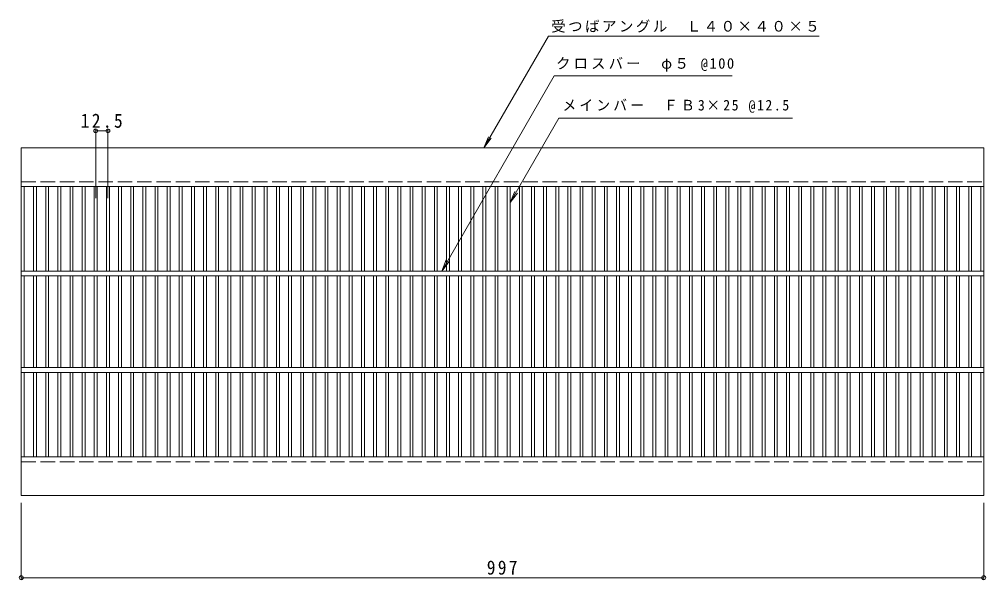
# Model space of a CAD drawing. Units: millimetres, scale not verified. Extents: x -748 to 910, y -687 to 585.
# Drawn here: x -748 to 253, y 5 to 585 of the extents above; entities that cross this region are included whole.
import ezdxf

# ---------------------------------------------------------------- set-up
doc = ezdxf.new("R2010")
doc.units = ezdxf.units.MM
doc.header["$LTSCALE"] = 5
doc.header["$PDMODE"] = 32
doc.header["$PDSIZE"] = 4
doc.linetypes.add('DASHED3', pattern=[4, 3, -1])
for name, color, linetype, lineweight in [('A-1_ピット', 2, 'Continuous', 9), ('A-2_蓋', 3, 'Continuous', 9), ('A-4_寸法', 7, 'Continuous', 9), ('A-5_仕様文', 7, 'Continuous', 9)]:
    doc.layers.add(name, color=color, linetype=linetype, lineweight=lineweight)
doc.styles.add('ＭＳ ゴシック', font='')
doc.styles.get('ＭＳ ゴシック').set_extended_font_data('MS Gothic')

msp = doc.modelspace()

# ---------------------------------------------------------------- linework, layer by layer
at = {"layer": 'A-1_ピット'}
for p, q in [((-745.649, 412.068), (-745.649, 452.067)), ((-745.649, 452.067), (251.351, 452.067)), ((251.351, 452.067), (251.351, 412.068)), ((-745.649, 412.068), (251.351, 412.068)), ((251.351, 132.067), (251.351, 92.068)), ((-745.649, 92.068), (251.351, 92.068))]:
    msp.add_line(p, q, dxfattribs=at)
at = {"layer": 'A-1_ピット', "linetype": 'DASHED3'}
for p, q in [((-745.649, 417.068), (251.351, 417.068)), ((-745.649, 127.067), (251.351, 127.067))]:
    msp.add_line(p, q, dxfattribs=at)
at = {"layer": 'A-1_ピット'}
msp.add_lwpolyline([(-745.649, 92.068), (-745.649, 132.067), (251.351, 132.067)], dxfattribs=at)
at = {"layer": 'A-2_蓋'}
for p, q in [((-745.649, 412.068), (-745.649, 319.568)), ((-742.649, 324.567), (-742.649, 412.068)), ((-732.889, 412.068), (-732.889, 324.567)), ((-729.889, 412.068), (-729.889, 324.567)), ((-720.309, 412.068), (-720.309, 324.567)), ((-717.309, 412.068), (-717.309, 324.567)), ((-707.729, 412.068), (-707.729, 324.567)), ((-704.729, 412.068), (-704.729, 324.567)), ((-695.149, 412.068), (-695.149, 324.567)), ((-692.149, 412.068), (-692.149, 324.567)), ((-682.569, 412.068), (-682.569, 324.567)), ((-679.569, 412.068), (-679.569, 324.567)), ((-669.989, 412.068), (-669.989, 324.567)), ((-666.989, 412.068), (-666.989, 324.567)), ((-657.409, 412.068), (-657.409, 324.567)), ((-654.409, 412.068), (-654.409, 324.567)), ((-644.829, 412.068), (-644.829, 324.567)), ((-641.829, 412.068), (-641.829, 324.567)), ((-632.249, 412.068), (-632.249, 324.567)), ((-629.249, 412.068), (-629.249, 324.567)), ((-619.669, 412.068), (-619.669, 324.567)), ((-616.669, 412.068), (-616.669, 324.567)), ((-607.089, 412.068), (-607.089, 324.567)), ((-604.089, 412.068), (-604.089, 324.567)), ((-594.509, 412.068), (-594.509, 324.567)), ((-591.509, 412.068), (-591.509, 324.567)), ((-581.929, 412.068), (-581.929, 324.567)), ((-578.929, 412.068), (-578.929, 324.567)), ((-569.349, 412.068), (-569.349, 324.567)), ((-566.349, 412.068), (-566.349, 324.567)), ((-556.769, 412.068), (-556.769, 324.567)), ((-553.769, 412.068), (-553.769, 324.567)), ((-544.189, 412.068), (-544.189, 324.567)), ((-541.189, 412.068), (-541.189, 324.567)), ((-531.609, 412.068), (-531.609, 324.567)), ((-528.609, 412.068), (-528.609, 324.567)), ((-519.029, 412.068), (-519.029, 324.567)), ((-516.029, 412.068), (-516.029, 324.567)), ((-506.449, 412.068), (-506.449, 324.567)), ((-503.449, 412.068), (-503.449, 324.567)), ((-493.869, 412.068), (-493.869, 324.567)), ((-490.869, 412.068), (-490.869, 324.567)), ((-481.289, 412.068), (-481.289, 324.567)), ((-478.289, 412.068), (-478.289, 324.567)), ((-468.709, 412.068), (-468.709, 324.567)), ((-465.709, 412.068), (-465.709, 324.567)), ((-456.129, 412.068), (-456.129, 324.567)), ((-453.129, 412.068), (-453.129, 324.567)), ((-443.549, 412.068), (-443.549, 324.567)), ((-440.549, 412.068), (-440.549, 324.567)), ((-430.969, 412.068), (-430.969, 324.567)), ((-427.969, 412.068), (-427.969, 324.567)), ((-418.389, 412.068), (-418.389, 324.567)), ((-415.389, 412.068), (-415.389, 324.567)), ((-405.809, 412.068), (-405.809, 324.567)), ((-402.809, 412.068), (-402.809, 324.567)), ((-393.229, 412.068), (-393.229, 324.567)), ((-390.228, 412.068), (-390.228, 324.567)), ((-380.649, 412.068), (-380.649, 324.567)), ((-377.648, 412.068), (-377.648, 324.567)), ((-368.069, 412.068), (-368.069, 324.567)), ((-365.068, 412.068), (-365.068, 324.567)), ((-355.489, 412.068), (-355.489, 324.567)), ((-352.489, 412.068), (-352.489, 324.567)), ((-342.909, 412.068), (-342.909, 324.567)), ((-339.909, 412.068), (-339.909, 324.567)), ((-330.329, 412.068), (-330.329, 324.567)), ((-327.329, 412.068), (-327.329, 324.567)), ((-317.749, 412.068), (-317.749, 324.567)), ((-314.749, 412.068), (-314.749, 324.567)), ((-305.169, 412.068), (-305.169, 324.567)), ((-302.169, 412.068), (-302.169, 324.567)), ((-292.589, 412.068), (-292.589, 324.567)), ((-289.589, 412.068), (-289.589, 324.567)), ((-280.008, 412.068), (-280.008, 324.567)), ((-277.009, 412.068), (-277.009, 324.567)), ((-267.428, 412.068), (-267.428, 324.567)), ((-264.428, 412.068), (-264.428, 324.567)), ((-254.849, 412.068), (-254.849, 324.567)), ((-251.848, 412.068), (-251.848, 324.567)), ((-242.269, 412.068), (-242.269, 324.567)), ((-239.268, 412.068), (-239.268, 324.567)), ((-229.689, 412.068), (-229.689, 324.567)), ((-226.689, 412.068), (-226.689, 324.567)), ((-217.109, 412.068), (-217.109, 324.567)), ((-214.108, 412.068), (-214.108, 324.567)), ((-204.529, 412.068), (-204.529, 324.567)), ((-201.529, 412.068), (-201.529, 324.567)), ((-191.949, 412.068), (-191.949, 324.567)), ((-188.949, 412.068), (-188.949, 324.567)), ((-179.369, 412.068), (-179.369, 324.567)), ((-176.368, 412.068), (-176.368, 324.567)), ((-166.788, 412.068), (-166.788, 324.567)), ((-163.788, 412.068), (-163.788, 324.567)), ((-154.208, 412.068), (-154.208, 324.567)), ((-151.208, 412.068), (-151.208, 324.567)), ((-141.628, 412.068), (-141.628, 324.567)), ((-138.628, 412.068), (-138.628, 324.567)), ((-129.048, 412.068), (-129.048, 324.567)), ((-126.048, 412.068), (-126.048, 324.567)), ((-116.468, 412.068), (-116.468, 324.567)), ((-113.468, 412.068), (-113.468, 324.567)), ((-103.888, 412.068), (-103.888, 324.567)), ((-100.888, 412.068), (-100.888, 324.567)), ((-91.308, 412.068), (-91.308, 324.567)), ((-88.309, 412.068), (-88.309, 324.567)), ((-78.728, 412.068), (-78.728, 324.567)), ((-75.729, 412.068), (-75.729, 324.567)), ((-66.148, 412.068), (-66.148, 324.567)), ((-63.148, 412.068), (-63.148, 324.567)), ((-53.568, 412.068), (-53.568, 324.567)), ((-50.568, 412.068), (-50.568, 324.567)), ((-40.988, 412.068), (-40.988, 324.567)), ((-37.988, 412.068), (-37.988, 324.567)), ((-28.408, 412.068), (-28.408, 324.567)), ((-25.408, 412.068), (-25.408, 324.567)), ((-15.828, 412.068), (-15.828, 324.567)), ((-12.828, 412.068), (-12.828, 324.567)), ((-3.249, 412.068), (-3.249, 324.567)), ((-0.248, 412.068), (-0.248, 324.567)), ((9.332, 412.068), (9.332, 324.567)), ((12.332, 412.068), (12.332, 324.567)), ((21.911, 412.068), (21.911, 324.567)), ((24.911, 412.068), (24.911, 324.567)), ((34.491, 412.068), (34.491, 324.567)), ((37.491, 412.068), (37.491, 324.567)), ((47.072, 412.068), (47.072, 324.567)), ((50.072, 412.068), (50.072, 324.567)), ((59.652, 412.068), (59.652, 324.567)), ((62.652, 412.068), (62.652, 324.567)), ((72.232, 412.068), (72.232, 324.567)), ((75.232, 412.068), (75.232, 324.567)), ((84.812, 412.068), (84.812, 324.567)), ((87.812, 412.068), (87.812, 324.567)), ((97.392, 412.068), (97.392, 324.567)), ((100.392, 412.068), (100.392, 324.567)), ((109.972, 412.068), (109.972, 324.567)), ((112.972, 412.068), (112.972, 324.567)), ((122.552, 412.068), (122.552, 324.567)), ((125.552, 412.068), (125.552, 324.567)), ((135.131, 412.068), (135.131, 324.567)), ((138.132, 412.068), (138.132, 324.567)), ((147.711, 412.068), (147.711, 324.567)), ((150.712, 412.068), (150.712, 324.567)), ((160.291, 412.068), (160.291, 324.567)), ((163.291, 412.068), (163.291, 324.567)), ((172.872, 412.068), (172.872, 324.567)), ((175.872, 412.068), (175.872, 324.567)), ((185.452, 412.068), (185.452, 324.567)), ((188.452, 412.068), (188.452, 324.567)), ((198.032, 412.068), (198.032, 324.567)), ((201.032, 412.068), (201.032, 324.567)), ((210.612, 412.068), (210.612, 324.567)), ((213.612, 412.068), (213.612, 324.567)), ((223.192, 412.068), (223.192, 324.567)), ((226.192, 412.068), (226.192, 324.567)), ((235.772, 412.068), (235.772, 324.567)), ((238.772, 412.068), (238.772, 324.567)), ((248.352, 412.068), (248.352, 324.567)), ((251.351, 412.068), (251.351, 132.067)), ((-745.649, 324.567), (251.351, 324.567)), ((-745.649, 319.568), (251.351, 319.568)), ((-745.649, 319.567), (-745.649, 132.067)), ((-742.649, 224.567), (-742.649, 319.567)), ((-732.889, 319.567), (-732.889, 224.567)), ((-729.889, 319.567), (-729.889, 224.567)), ((-720.309, 319.567), (-720.309, 224.567)), ((-717.309, 319.567), (-717.309, 224.567)), ((-707.729, 319.567), (-707.729, 224.567)), ((-704.729, 319.567), (-704.729, 224.567)), ((-695.149, 319.567), (-695.149, 224.567)), ((-692.149, 319.567), (-692.149, 224.567)), ((-682.569, 319.567), (-682.569, 224.567)), ((-679.569, 319.567), (-679.569, 224.567)), ((-669.989, 319.567), (-669.989, 224.567)), ((-666.989, 319.567), (-666.989, 224.567)), ((-657.409, 319.567), (-657.409, 224.567)), ((-654.409, 319.567), (-654.409, 224.567)), ((-644.829, 319.567), (-644.829, 224.567)), ((-641.829, 319.567), (-641.829, 224.567)), ((-632.249, 319.567), (-632.249, 224.567)), ((-629.249, 319.567), (-629.249, 224.567)), ((-619.669, 319.567), (-619.669, 224.567)), ((-616.669, 319.567), (-616.669, 224.567)), ((-607.089, 319.567), (-607.089, 224.567)), ((-604.089, 319.567), (-604.089, 224.567)), ((-594.509, 319.567), (-594.509, 224.567)), ((-591.509, 319.567), (-591.509, 224.567)), ((-581.929, 319.567), (-581.929, 224.567)), ((-578.929, 319.567), (-578.929, 224.567)), ((-569.349, 319.567), (-569.349, 224.567)), ((-566.349, 319.567), (-566.349, 224.567)), ((-556.769, 319.567), (-556.769, 224.567)), ((-553.769, 319.567), (-553.769, 224.567)), ((-544.189, 319.567), (-544.189, 224.567)), ((-541.189, 319.567), (-541.189, 224.567)), ((-531.609, 319.567), (-531.609, 224.567)), ((-528.609, 319.567), (-528.609, 224.567)), ((-519.029, 319.567), (-519.029, 224.567)), ((-516.029, 319.567), (-516.029, 224.567)), ((-506.449, 319.567), (-506.449, 224.567)), ((-503.449, 319.567), (-503.449, 224.567)), ((-493.869, 319.567), (-493.869, 224.567)), ((-490.869, 319.567), (-490.869, 224.567)), ((-481.289, 319.567), (-481.289, 224.567)), ((-478.289, 319.567), (-478.289, 224.567)), ((-468.709, 319.567), (-468.709, 224.567)), ((-465.709, 319.567), (-465.709, 224.567)), ((-456.129, 319.567), (-456.129, 224.567)), ((-453.129, 319.567), (-453.129, 224.567)), ((-443.549, 319.567), (-443.549, 224.567)), ((-440.549, 319.567), (-440.549, 224.567)), ((-430.969, 319.567), (-430.969, 224.567)), ((-427.969, 319.567), (-427.969, 224.567)), ((-418.389, 319.567), (-418.389, 224.567)), ((-415.389, 319.567), (-415.389, 224.567)), ((-405.809, 319.567), (-405.809, 224.567)), ((-402.809, 319.567), (-402.809, 224.567)), ((-393.229, 319.567), (-393.229, 224.567)), ((-390.228, 319.567), (-390.228, 224.567)), ((-380.649, 319.567), (-380.649, 224.567)), ((-377.648, 319.567), (-377.648, 224.567)), ((-368.069, 319.567), (-368.069, 224.567)), ((-365.068, 319.567), (-365.068, 224.567)), ((-355.489, 319.567), (-355.489, 224.567)), ((-352.489, 319.567), (-352.489, 224.567)), ((-342.909, 319.567), (-342.909, 224.567)), ((-339.909, 319.567), (-339.909, 224.567)), ((-330.329, 319.567), (-330.329, 224.567)), ((-327.329, 319.567), (-327.329, 224.567)), ((-317.749, 319.567), (-317.749, 224.567)), ((-314.749, 319.567), (-314.749, 224.567)), ((-305.169, 319.567), (-305.169, 224.567)), ((-302.169, 319.567), (-302.169, 224.567)), ((-292.589, 319.567), (-292.589, 224.567)), ((-289.589, 319.567), (-289.589, 224.567)), ((-280.008, 319.567), (-280.008, 224.567)), ((-277.009, 319.567), (-277.009, 224.567)), ((-267.428, 319.567), (-267.428, 224.567)), ((-264.428, 319.567), (-264.428, 224.567)), ((-254.849, 319.567), (-254.849, 224.567)), ((-251.848, 319.567), (-251.848, 224.567)), ((-242.269, 319.567), (-242.269, 224.567)), ((-239.268, 319.567), (-239.268, 224.567)), ((-229.689, 319.567), (-229.689, 224.567)), ((-226.689, 319.567), (-226.689, 224.567)), ((-217.109, 319.567), (-217.109, 224.567)), ((-214.108, 319.567), (-214.108, 224.567)), ((-204.529, 319.567), (-204.529, 224.567)), ((-201.529, 319.567), (-201.529, 224.567)), ((-191.949, 319.567), (-191.949, 224.567)), ((-188.949, 319.567), (-188.949, 224.567)), ((-179.369, 319.567), (-179.369, 224.567)), ((-176.368, 319.567), (-176.368, 224.567)), ((-166.788, 319.567), (-166.788, 224.567)), ((-163.788, 319.567), (-163.788, 224.567)), ((-154.208, 319.567), (-154.208, 224.567)), ((-151.208, 319.567), (-151.208, 224.567)), ((-141.628, 319.567), (-141.628, 224.567)), ((-138.628, 319.567), (-138.628, 224.567)), ((-129.048, 319.567), (-129.048, 224.567)), ((-126.048, 319.567), (-126.048, 224.567)), ((-116.468, 319.567), (-116.468, 224.567)), ((-113.468, 319.567), (-113.468, 224.567)), ((-103.888, 319.567), (-103.888, 224.567)), ((-100.888, 319.567), (-100.888, 224.567)), ((-91.308, 319.567), (-91.308, 224.567)), ((-88.309, 319.567), (-88.309, 224.567)), ((-78.728, 319.567), (-78.728, 224.567)), ((-75.729, 319.567), (-75.729, 224.567)), ((-66.148, 319.567), (-66.148, 224.567)), ((-63.148, 319.567), (-63.148, 224.567)), ((-53.568, 319.567), (-53.568, 224.567)), ((-50.568, 319.567), (-50.568, 224.567)), ((-40.988, 319.567), (-40.988, 224.567)), ((-37.988, 319.567), (-37.988, 224.567)), ((-28.408, 319.567), (-28.408, 224.567)), ((-25.408, 319.567), (-25.408, 224.567)), ((-15.828, 319.567), (-15.828, 224.567)), ((-12.828, 319.567), (-12.828, 224.567)), ((-3.249, 319.567), (-3.249, 224.567)), ((-0.248, 319.567), (-0.248, 224.567)), ((9.332, 319.567), (9.332, 224.567)), ((12.332, 319.567), (12.332, 224.567)), ((21.911, 319.567), (21.911, 224.567)), ((24.911, 319.567), (24.911, 224.567)), ((34.491, 319.567), (34.491, 224.567)), ((37.491, 319.567), (37.491, 224.567)), ((47.072, 319.567), (47.072, 224.567)), ((50.072, 319.567), (50.072, 224.567)), ((59.652, 319.567), (59.652, 224.567)), ((62.652, 319.567), (62.652, 224.567)), ((72.232, 319.567), (72.232, 224.567)), ((75.232, 319.567), (75.232, 224.567)), ((84.812, 319.567), (84.812, 224.567)), ((87.812, 319.567), (87.812, 224.567)), ((97.392, 319.567), (97.392, 224.567)), ((100.392, 319.567), (100.392, 224.567)), ((109.972, 319.567), (109.972, 224.567)), ((112.972, 319.567), (112.972, 224.567)), ((122.552, 319.567), (122.552, 224.567)), ((125.552, 319.567), (125.552, 224.567)), ((135.131, 319.567), (135.131, 224.567)), ((138.132, 319.567), (138.132, 224.567)), ((147.711, 319.567), (147.711, 224.567)), ((150.712, 319.567), (150.712, 224.567)), ((160.291, 319.567), (160.291, 224.567)), ((163.291, 319.567), (163.291, 224.567)), ((172.872, 319.567), (172.872, 224.567)), ((175.872, 319.567), (175.872, 224.567)), ((185.452, 319.567), (185.452, 224.567)), ((188.452, 319.567), (188.452, 224.567)), ((198.032, 319.567), (198.032, 224.567)), ((201.032, 319.567), (201.032, 224.567)), ((210.612, 319.567), (210.612, 224.567)), ((213.612, 319.567), (213.612, 224.567)), ((223.192, 319.567), (223.192, 224.567)), ((226.192, 319.567), (226.192, 224.567)), ((235.772, 319.567), (235.772, 224.567)), ((238.772, 319.567), (238.772, 224.567)), ((248.352, 319.567), (248.352, 224.567)), ((-745.649, 224.567), (251.351, 224.567)), ((-745.649, 219.567), (251.351, 219.567)), ((-742.649, 132.067), (-742.649, 219.567)), ((-732.889, 219.567), (-732.889, 132.067)), ((-729.889, 219.567), (-729.889, 132.067)), ((-720.309, 219.567), (-720.309, 132.067)), ((-717.309, 219.567), (-717.309, 132.067)), ((-707.729, 219.567), (-707.729, 132.067)), ((-704.729, 219.567), (-704.729, 132.067)), ((-695.149, 219.567), (-695.149, 132.067)), ((-692.149, 219.567), (-692.149, 132.067)), ((-682.569, 219.567), (-682.569, 132.067)), ((-679.569, 219.567), (-679.569, 132.067)), ((-669.989, 219.567), (-669.989, 132.067)), ((-666.989, 219.567), (-666.989, 132.067)), ((-657.409, 219.567), (-657.409, 132.067)), ((-654.409, 219.567), (-654.409, 132.067)), ((-644.829, 219.567), (-644.829, 132.067)), ((-641.829, 219.567), (-641.829, 132.067)), ((-632.249, 219.567), (-632.249, 132.067)), ((-629.249, 219.567), (-629.249, 132.067)), ((-619.669, 219.567), (-619.669, 132.067)), ((-616.669, 219.567), (-616.669, 132.067)), ((-607.089, 219.567), (-607.089, 132.067)), ((-604.089, 219.567), (-604.089, 132.067)), ((-594.509, 219.567), (-594.509, 132.067)), ((-591.509, 219.567), (-591.509, 132.067)), ((-581.929, 219.567), (-581.929, 132.067)), ((-578.929, 219.567), (-578.929, 132.067)), ((-569.349, 219.567), (-569.349, 132.067)), ((-566.349, 219.567), (-566.349, 132.067)), ((-556.769, 219.567), (-556.769, 132.067)), ((-553.769, 219.567), (-553.769, 132.067)), ((-544.189, 219.567), (-544.189, 132.067)), ((-541.189, 219.567), (-541.189, 132.067)), ((-531.609, 219.567), (-531.609, 132.067)), ((-528.609, 219.567), (-528.609, 132.067)), ((-519.029, 219.567), (-519.029, 132.067)), ((-516.029, 219.567), (-516.029, 132.067)), ((-506.449, 219.567), (-506.449, 132.067)), ((-503.449, 219.567), (-503.449, 132.067)), ((-493.869, 219.567), (-493.869, 132.067)), ((-490.869, 219.567), (-490.869, 132.067)), ((-481.289, 219.567), (-481.289, 132.067)), ((-478.289, 219.567), (-478.289, 132.067)), ((-468.709, 219.567), (-468.709, 132.067)), ((-465.709, 219.567), (-465.709, 132.067)), ((-456.129, 219.567), (-456.129, 132.067)), ((-453.129, 219.567), (-453.129, 132.067)), ((-443.549, 219.567), (-443.549, 132.067)), ((-440.549, 219.567), (-440.549, 132.067)), ((-430.969, 219.567), (-430.969, 132.067)), ((-427.969, 219.567), (-427.969, 132.067)), ((-418.389, 219.567), (-418.389, 132.067)), ((-415.389, 219.567), (-415.389, 132.067)), ((-405.809, 219.567), (-405.809, 132.067)), ((-402.809, 219.567), (-402.809, 132.067)), ((-393.229, 219.567), (-393.229, 132.067)), ((-390.228, 219.567), (-390.228, 132.067)), ((-380.649, 219.567), (-380.649, 132.067)), ((-377.648, 219.567), (-377.648, 132.067)), ((-368.069, 219.567), (-368.069, 132.067)), ((-365.068, 219.567), (-365.068, 132.067)), ((-355.489, 219.567), (-355.489, 132.067)), ((-352.489, 219.567), (-352.489, 132.067)), ((-342.909, 219.567), (-342.909, 132.067)), ((-339.909, 219.567), (-339.909, 132.067)), ((-330.329, 219.567), (-330.329, 132.067)), ((-327.329, 219.567), (-327.329, 132.067)), ((-317.749, 219.567), (-317.749, 132.067)), ((-314.749, 219.567), (-314.749, 132.067)), ((-305.169, 219.567), (-305.169, 132.067)), ((-302.169, 219.567), (-302.169, 132.067)), ((-292.589, 219.567), (-292.589, 132.067)), ((-289.589, 219.567), (-289.589, 132.067)), ((-280.008, 219.567), (-280.008, 132.067)), ((-277.009, 219.567), (-277.009, 132.067)), ((-267.428, 219.567), (-267.428, 132.067)), ((-264.428, 219.567), (-264.428, 132.067)), ((-254.849, 219.567), (-254.849, 132.067)), ((-251.848, 219.567), (-251.848, 132.067)), ((-242.269, 219.567), (-242.269, 132.067)), ((-239.268, 219.567), (-239.268, 132.067)), ((-229.689, 219.567), (-229.689, 132.067)), ((-226.689, 219.567), (-226.689, 132.067)), ((-217.109, 219.567), (-217.109, 132.067)), ((-214.108, 219.567), (-214.108, 132.067)), ((-204.529, 219.567), (-204.529, 132.067)), ((-201.529, 219.567), (-201.529, 132.067)), ((-191.949, 219.567), (-191.949, 132.067)), ((-188.949, 219.567), (-188.949, 132.067)), ((-179.369, 219.567), (-179.369, 132.067)), ((-176.368, 219.567), (-176.368, 132.067)), ((-166.788, 219.567), (-166.788, 132.067)), ((-163.788, 219.567), (-163.788, 132.067)), ((-154.208, 219.567), (-154.208, 132.067)), ((-151.208, 219.567), (-151.208, 132.067)), ((-141.628, 219.567), (-141.628, 132.067)), ((-138.628, 219.567), (-138.628, 132.067)), ((-129.048, 219.567), (-129.048, 132.067)), ((-126.048, 219.567), (-126.048, 132.067)), ((-116.468, 219.567), (-116.468, 132.067)), ((-113.468, 219.567), (-113.468, 132.067)), ((-103.888, 219.567), (-103.888, 132.067)), ((-100.888, 219.567), (-100.888, 132.067)), ((-91.308, 219.567), (-91.308, 132.067)), ((-88.309, 219.567), (-88.309, 132.067)), ((-78.728, 219.567), (-78.728, 132.067)), ((-75.729, 219.567), (-75.729, 132.067)), ((-66.148, 219.567), (-66.148, 132.067)), ((-63.148, 219.567), (-63.148, 132.067)), ((-53.568, 219.567), (-53.568, 132.067)), ((-50.568, 219.567), (-50.568, 132.067)), ((-40.988, 219.567), (-40.988, 132.067)), ((-37.988, 219.567), (-37.988, 132.067)), ((-28.408, 219.567), (-28.408, 132.067)), ((-25.408, 219.567), (-25.408, 132.067)), ((-15.828, 219.567), (-15.828, 132.067)), ((-12.828, 219.567), (-12.828, 132.067)), ((-3.249, 219.567), (-3.249, 132.067)), ((-0.248, 219.567), (-0.248, 132.067)), ((9.332, 219.567), (9.332, 132.067)), ((12.332, 219.567), (12.332, 132.067)), ((21.911, 219.567), (21.911, 132.067)), ((24.911, 219.567), (24.911, 132.067)), ((34.491, 219.567), (34.491, 132.067)), ((37.491, 219.567), (37.491, 132.067)), ((47.072, 219.567), (47.072, 132.067)), ((50.072, 219.567), (50.072, 132.067)), ((59.652, 219.567), (59.652, 132.067)), ((62.652, 219.567), (62.652, 132.067)), ((72.232, 219.567), (72.232, 132.067)), ((75.232, 219.567), (75.232, 132.067)), ((84.812, 219.567), (84.812, 132.067)), ((87.812, 219.567), (87.812, 132.067)), ((97.392, 219.567), (97.392, 132.067)), ((100.392, 219.567), (100.392, 132.067)), ((109.972, 219.567), (109.972, 132.067)), ((112.972, 219.567), (112.972, 132.067)), ((122.552, 219.567), (122.552, 132.067)), ((125.552, 219.567), (125.552, 132.067)), ((135.131, 219.567), (135.131, 132.067)), ((138.132, 219.567), (138.132, 132.067)), ((147.711, 219.567), (147.711, 132.067)), ((150.712, 219.567), (150.712, 132.067)), ((160.291, 219.567), (160.291, 132.067)), ((163.291, 219.567), (163.291, 132.067)), ((172.872, 219.567), (172.872, 132.067)), ((175.872, 219.567), (175.872, 132.067)), ((185.452, 219.567), (185.452, 132.067)), ((188.452, 219.567), (188.452, 132.067)), ((198.032, 219.567), (198.032, 132.067)), ((201.032, 219.567), (201.032, 132.067)), ((210.612, 219.567), (210.612, 132.067)), ((213.612, 219.567), (213.612, 132.067)), ((223.192, 219.567), (223.192, 132.067)), ((226.192, 219.567), (226.192, 132.067)), ((235.772, 219.567), (235.772, 132.067)), ((238.772, 219.567), (238.772, 132.067)), ((248.352, 219.567), (248.352, 132.067))]:
    msp.add_line(p, q, dxfattribs=at)
at = {"layer": 'A-4_寸法'}
for p, q in [((-668.489, 400.108), (-668.489, 471.189)), ((-655.909, 400.108), (-655.909, 471.189)), ((-668.489, 469.69), (-655.909, 469.69)), ((-745.649, 84.568), (-745.649, 5.432)), ((251.351, 84.568), (251.351, 5.432)), ((-745.649, 6.932), (251.351, 6.932))]:
    msp.add_line(p, q, dxfattribs=at)
for p in [(-668.489, 469.69), (-655.909, 469.69), (-745.649, 6.932), (251.351, 6.932)]:
    msp.add_point(p, dxfattribs=at)
at = {"layer": 'A-5_仕様文'}
for p, q in [((-199.636, 567.91), (80.748, 567.91)), ((-193.482, 526.607), (-310.129, 324.567)), ((-193.482, 526.607), (-9.213, 526.607)), ((-188.748, 482.844), (-239.268, 395.341)), ((-188.748, 482.844), (53.344, 482.844)), ((-266.517, 452.067), (-258.908, 461.984)), ((-239.268, 395.341), (-234.485, 406.889)), ((-239.268, 395.341), (-231.659, 405.258)), ((-310.129, 324.567), (-305.346, 336.116)), ((-310.129, 324.567), (-302.52, 334.484))]:
    msp.add_line(p, q, dxfattribs=at)
msp.add_lwpolyline([(-199.636, 567.91), (-266.517, 452.067), (-261.734, 463.616)], dxfattribs=at)

# ---------------------------------------------------------------- texts
at = {"layer": 'A-4_寸法', "color": 2, "char_height": 14.66, "attachment_point": 7, "style": 'ＭＳ ゴシック'}
for s, insert in [('\\T1.28;\\W0.9;12.5', (-684.074, 472.689)), ('\\T1.27;\\W0.9;997', (-263.399, 9.932))]:
    msp.add_mtext(s, dxfattribs=dict(at, insert=insert))
at = {"layer": 'A-5_仕様文', "char_height": 11, "attachment_point": 7, "style": 'ＭＳ ゴシック'}
for s, insert in [('\\T1.17;受つばアングル\u3000Ｌ４０×４０×５', (-196.752, 571.361)), ('\\T1.21;クロスバー\u3000φ５\\~@100', (-191.713, 531.039)), ('\\T1.23;\\W0.95;メインバー\u3000ＦＢ3×25\\~@12.5', (-184.995, 488.399))]:
    msp.add_mtext(s, dxfattribs=dict(at, insert=insert))

doc.saveas('drawing.dxf')
